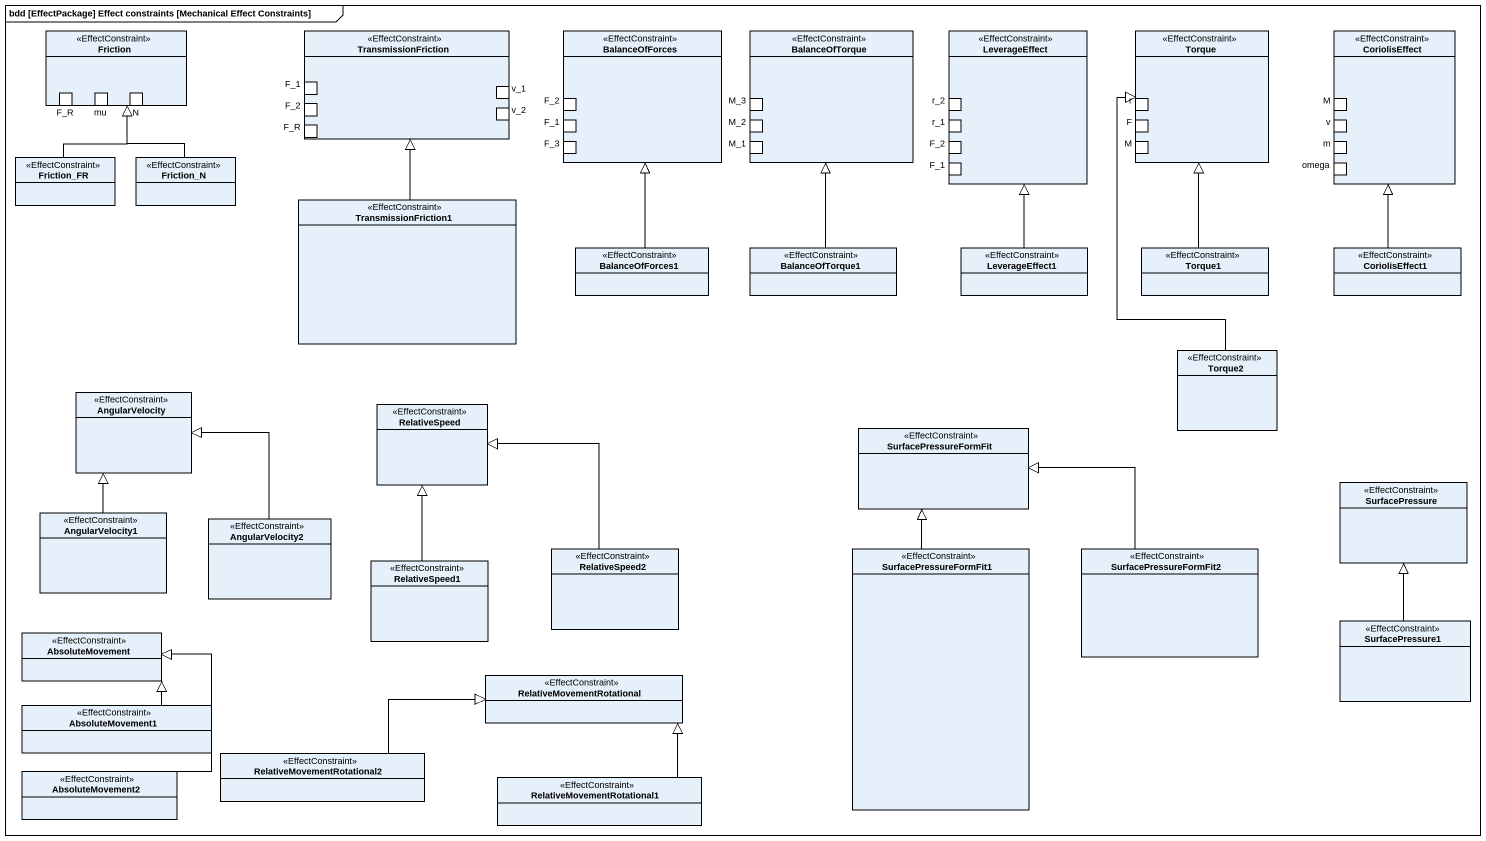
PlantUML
@startuml
mainframe bdd [EffectPackage] Effect constraints [Mechanical Effect Constraints]
allowmixing
hide circle
hide empty members
rectangle Friction <<EffectConstraint>> {
  port F_R
  port mu
  port N
}
rectangle TransmissionFriction <<EffectConstraint>> {
  port F_1
  port F_2
  port v_1
  port v_2
  port "F_R" as F_R_2
}
rectangle BalanceOfForces <<EffectConstraint>> {
  port "F_2" as F_2_2
  port "F_1" as F_1_2
  port F_3
}
rectangle BalanceOfTorque <<EffectConstraint>> {
  port M_3
  port M_2
  port M_1
}
rectangle LeverageEffect <<EffectConstraint>> {
  port r_2
  port r_1
  port "F_2" as F_2_3
  port "F_1" as F_1_3
}
rectangle Torque <<EffectConstraint>> {
  port r
  port F
  port "M" as M_4
}
rectangle CoriolisEffect <<EffectConstraint>> {
  port M
  port v
  port m
  port omega
}
class Friction_FR <<EffectConstraint>>
class Friction_N <<EffectConstraint>>
class TransmissionFriction1 <<EffectConstraint>>
class BalanceOfForces1 <<EffectConstraint>>
class BalanceOfTorque1 <<EffectConstraint>>
class LeverageEffect1 <<EffectConstraint>>
class Torque1 <<EffectConstraint>>
class CoriolisEffect1 <<EffectConstraint>>
class Torque2 <<EffectConstraint>>
class AngularVelocity <<EffectConstraint>>
class RelativeSpeed <<EffectConstraint>>
class SurfacePressureFormFit <<EffectConstraint>>
class SurfacePressure <<EffectConstraint>>
class AngularVelocity1 <<EffectConstraint>>
class AngularVelocity2 <<EffectConstraint>>
class RelativeSpeed1 <<EffectConstraint>>
class RelativeSpeed2 <<EffectConstraint>>
class SurfacePressureFormFit1 <<EffectConstraint>>
class SurfacePressureFormFit2 <<EffectConstraint>>
class SurfacePressure1 <<EffectConstraint>>
class AbsoluteMovement <<EffectConstraint>>
class RelativeMovementRotational <<EffectConstraint>>
class AbsoluteMovement1 <<EffectConstraint>>
class AbsoluteMovement2 <<EffectConstraint>>
class RelativeMovementRotational2 <<EffectConstraint>>
class RelativeMovementRotational1 <<EffectConstraint>>
Friction_FR -up-|> Friction
Friction_N -up-|> Friction
TransmissionFriction1 -up-|> TransmissionFriction
BalanceOfForces1 -up-|> BalanceOfForces
BalanceOfTorque1 -up-|> BalanceOfTorque
LeverageEffect1 -up-|> LeverageEffect
Torque1 -up-|> Torque
CoriolisEffect1 -up-|> CoriolisEffect
Torque2 -up-|> Torque
AngularVelocity1 -up-|> AngularVelocity
AngularVelocity2 -up-|> AngularVelocity
RelativeSpeed1 -up-|> RelativeSpeed
RelativeSpeed2 -up-|> RelativeSpeed
SurfacePressureFormFit1 -up-|> SurfacePressureFormFit
SurfacePressureFormFit2 -left-|> SurfacePressureFormFit
SurfacePressure1 -up-|> SurfacePressure
AbsoluteMovement1 -up-|> AbsoluteMovement
AbsoluteMovement2 -up-|> AbsoluteMovement
RelativeMovementRotational2 -right-|> RelativeMovementRotational
RelativeMovementRotational1 -up-|> RelativeMovementRotational
@enduml
